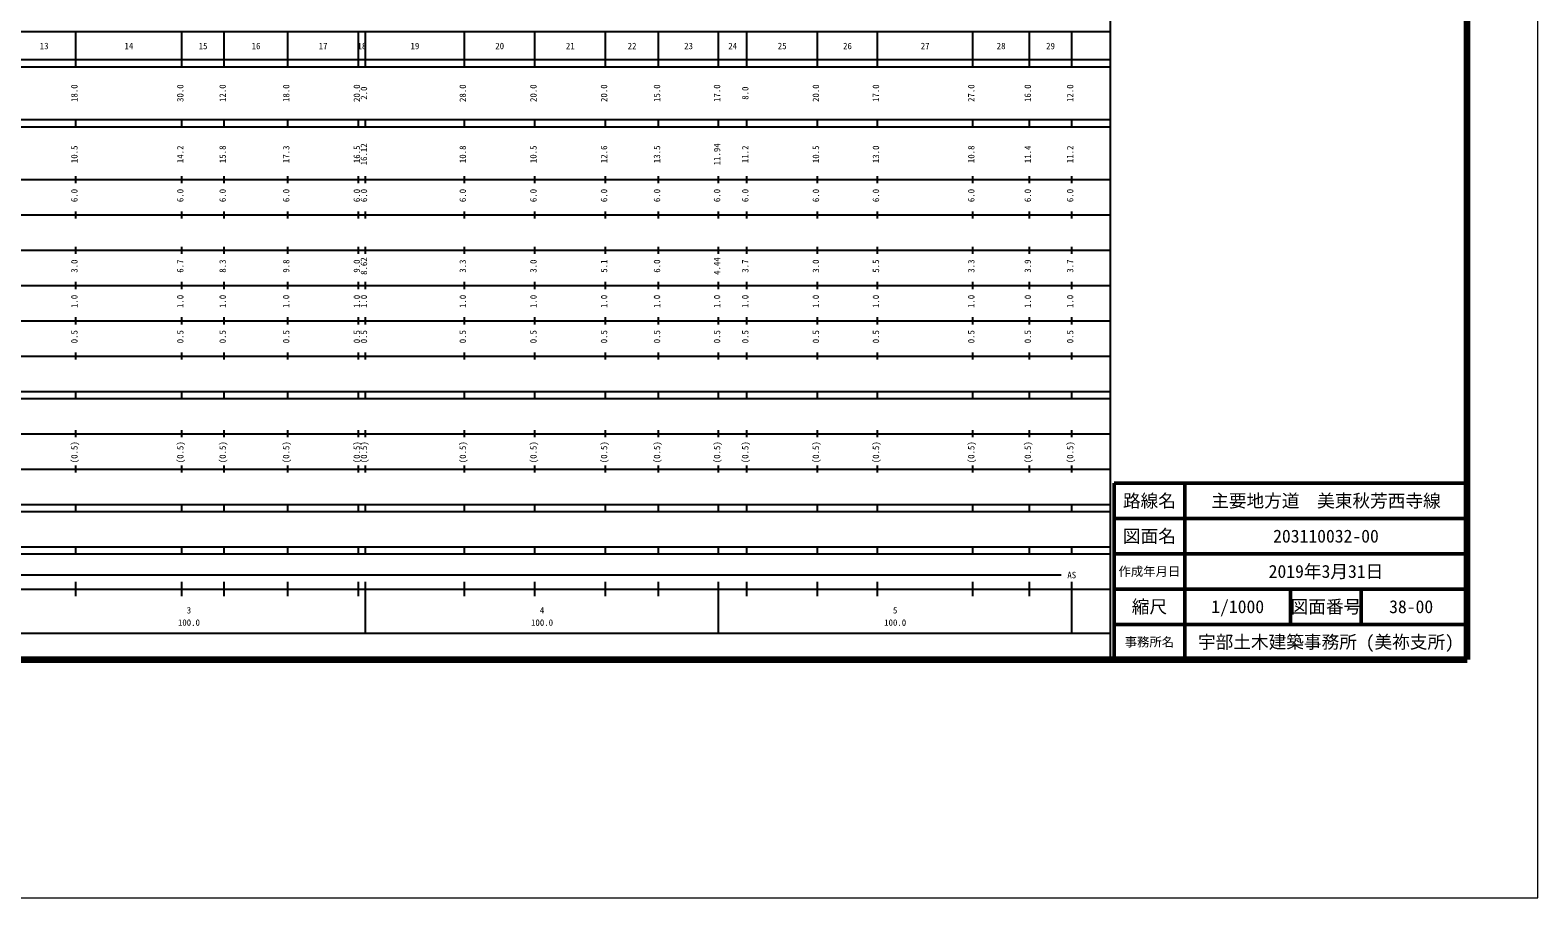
# Model space of a CAD drawing. Units: millimetres on the paper, enlarged 1000 times. Extents: x 0 to 700000, y -47500 to 447500.
# Drawn here: x 273034 to 700000, y -47500 to 198357 of the extents above; entities that cross this region are included whole.
import ezdxf
from ezdxf.enums import TextEntityAlignment as Align

# ---------------------------------------------------------------- set-up
doc = ezdxf.new("R2010")
doc.units = ezdxf.units.MM
doc.header["$LTSCALE"] = 1000
doc.layers.add('作業レイヤ1', color=7, linetype='Continuous', lineweight=13)
doc.layers.add('作業ﾚｲﾔ1', color=7, linetype='Continuous', lineweight=25)
doc.styles.add('ＭＳ ゴシック', font='')
doc.styles.get('ＭＳ ゴシック').set_extended_font_data('MS Gothic')

msp = doc.modelspace()

# ---------------------------------------------------------------- linework, layer by layer
at = {"layer": '作業レイヤ1'}
msp.add_lwpolyline([(0, -47500), (700000, -47500), (700000, 447500), (0, 447500)], close=True, dxfattribs=at)
at = {"layer": '作業ﾚｲﾔ1', "lineweight": 140}
for p, q in [((680000, 20000), (680000, 380000)), ((40000, 20000), (680000, 20000))]:
    msp.add_line(p, q, dxfattribs=at)
at = {"layer": '作業ﾚｲﾔ1'}
for p, q in [((579000, 20000), (579000, 370000)), ((68000, 198000), (579000, 198000)), ((286000, 188000), (286000, 198000)), ((316000, 188000), (316000, 198000)), ((328000, 188000), (328000, 198000)), ((346000, 188000), (346000, 198000)), ((366000, 188000), (366000, 198000)), ((368000, 188000), (368000, 198000)), ((396000, 188000), (396000, 198000)), ((416000, 188000), (416000, 198000)), ((436000, 188000), (436000, 198000)), ((451000, 188000), (451000, 198000)), ((468000, 188000), (468000, 198000)), ((476000, 188000), (476000, 198000)), ((496000, 188000), (496000, 198000)), ((513000, 188000), (513000, 198000)), ((540000, 188000), (540000, 198000)), ((556000, 188000), (556000, 198000)), ((568000, 188000), (568000, 198000)), ((40000, 190000), (579000, 190000)), ((40000, 188000), (579000, 188000)), ((40000, 173000), (579000, 173000)), ((40000, 171000), (579000, 171000)), ((286000, 171000), (286000, 173000)), ((316000, 171000), (316000, 173000)), ((328000, 171000), (328000, 173000)), ((346000, 171000), (346000, 173000)), ((366000, 171000), (366000, 173000)), ((368000, 171000), (368000, 173000)), ((396000, 171000), (396000, 173000)), ((416000, 171000), (416000, 173000)), ((436000, 171000), (436000, 173000)), ((451000, 171000), (451000, 173000)), ((468000, 171000), (468000, 173000)), ((476000, 171000), (476000, 173000)), ((496000, 171000), (496000, 173000)), ((513000, 171000), (513000, 173000)), ((540000, 171000), (540000, 173000)), ((556000, 171000), (556000, 173000)), ((568000, 171000), (568000, 173000)), ((40000, 156000), (579000, 156000)), ((286000, 155000), (286000, 157000)), ((316000, 155000), (316000, 157000)), ((328000, 155000), (328000, 157000)), ((346000, 155000), (346000, 157000)), ((366000, 155000), (366000, 157000)), ((368000, 155000), (368000, 157000)), ((396000, 155000), (396000, 157000)), ((416000, 155000), (416000, 157000)), ((436000, 155000), (436000, 157000)), ((451000, 155000), (451000, 157000)), ((468000, 155000), (468000, 157000)), ((476000, 155000), (476000, 157000)), ((496000, 155000), (496000, 157000)), ((513000, 155000), (513000, 157000)), ((540000, 155000), (540000, 157000)), ((556000, 155000), (556000, 157000)), ((568000, 155000), (568000, 157000)), ((46000, 146000), (579000, 146000)), ((286000, 145000), (286000, 147000)), ((316000, 145000), (316000, 147000)), ((328000, 145000), (328000, 147000)), ((346000, 145000), (346000, 147000)), ((366000, 145000), (366000, 147000)), ((368000, 145000), (368000, 147000)), ((396000, 145000), (396000, 147000)), ((416000, 145000), (416000, 147000)), ((436000, 145000), (436000, 147000)), ((451000, 145000), (451000, 147000)), ((468000, 145000), (468000, 147000)), ((476000, 145000), (476000, 147000)), ((496000, 145000), (496000, 147000)), ((513000, 145000), (513000, 147000)), ((540000, 145000), (540000, 147000)), ((556000, 145000), (556000, 147000)), ((568000, 145000), (568000, 147000)), ((286000, 135000), (286000, 137000)), ((316000, 135000), (316000, 137000)), ((328000, 135000), (328000, 137000)), ((346000, 135000), (346000, 137000)), ((366000, 135000), (366000, 137000)), ((368000, 135000), (368000, 137000)), ((396000, 135000), (396000, 137000)), ((416000, 135000), (416000, 137000)), ((436000, 135000), (436000, 137000)), ((451000, 135000), (451000, 137000)), ((468000, 135000), (468000, 137000)), ((476000, 135000), (476000, 137000)), ((496000, 135000), (496000, 137000)), ((513000, 135000), (513000, 137000)), ((540000, 135000), (540000, 137000)), ((556000, 135000), (556000, 137000)), ((568000, 135000), (568000, 137000)), ((52000, 136000), (579000, 136000)), ((46000, 126000), (579000, 126000)), ((286000, 125000), (286000, 127000)), ((316000, 125000), (316000, 127000)), ((328000, 125000), (328000, 127000)), ((346000, 125000), (346000, 127000)), ((366000, 125000), (366000, 127000)), ((368000, 125000), (368000, 127000)), ((396000, 125000), (396000, 127000)), ((416000, 125000), (416000, 127000)), ((436000, 125000), (436000, 127000)), ((451000, 125000), (451000, 127000)), ((468000, 125000), (468000, 127000)), ((476000, 125000), (476000, 127000)), ((496000, 125000), (496000, 127000)), ((513000, 125000), (513000, 127000)), ((540000, 125000), (540000, 127000)), ((556000, 125000), (556000, 127000)), ((568000, 125000), (568000, 127000)), ((52000, 116000), (579000, 116000)), ((286000, 115000), (286000, 117000)), ((316000, 115000), (316000, 117000)), ((328000, 115000), (328000, 117000)), ((346000, 115000), (346000, 117000)), ((366000, 115000), (366000, 117000)), ((368000, 115000), (368000, 117000)), ((396000, 115000), (396000, 117000)), ((416000, 115000), (416000, 117000)), ((436000, 115000), (436000, 117000)), ((451000, 115000), (451000, 117000)), ((468000, 115000), (468000, 117000)), ((476000, 115000), (476000, 117000)), ((496000, 115000), (496000, 117000)), ((513000, 115000), (513000, 117000)), ((540000, 115000), (540000, 117000)), ((556000, 115000), (556000, 117000)), ((568000, 115000), (568000, 117000)), ((286000, 105000), (286000, 107000)), ((316000, 105000), (316000, 107000)), ((328000, 105000), (328000, 107000)), ((346000, 105000), (346000, 107000)), ((366000, 105000), (366000, 107000)), ((368000, 105000), (368000, 107000)), ((396000, 105000), (396000, 107000)), ((416000, 105000), (416000, 107000)), ((436000, 105000), (436000, 107000)), ((451000, 105000), (451000, 107000)), ((468000, 105000), (468000, 107000)), ((476000, 105000), (476000, 107000)), ((496000, 105000), (496000, 107000)), ((513000, 105000), (513000, 107000)), ((540000, 105000), (540000, 107000)), ((556000, 105000), (556000, 107000)), ((568000, 105000), (568000, 107000)), ((46000, 106000), (579000, 106000)), ((40000, 96000), (579000, 96000)), ((40000, 94000), (579000, 94000)), ((286000, 94000), (286000, 96000)), ((316000, 94000), (316000, 96000)), ((328000, 94000), (328000, 96000)), ((346000, 94000), (346000, 96000)), ((366000, 94000), (366000, 96000)), ((368000, 94000), (368000, 96000)), ((396000, 94000), (396000, 96000)), ((416000, 94000), (416000, 96000)), ((436000, 94000), (436000, 96000)), ((451000, 94000), (451000, 96000)), ((468000, 94000), (468000, 96000)), ((476000, 94000), (476000, 96000)), ((496000, 94000), (496000, 96000)), ((513000, 94000), (513000, 96000)), ((540000, 94000), (540000, 96000)), ((556000, 94000), (556000, 96000)), ((568000, 94000), (568000, 96000)), ((49000, 84000), (579000, 84000)), ((286000, 83000), (286000, 85000)), ((316000, 83000), (316000, 85000)), ((328000, 83000), (328000, 85000)), ((346000, 83000), (346000, 85000)), ((366000, 83000), (366000, 85000)), ((368000, 83000), (368000, 85000)), ((396000, 83000), (396000, 85000)), ((416000, 83000), (416000, 85000)), ((436000, 83000), (436000, 85000)), ((451000, 83000), (451000, 85000)), ((468000, 83000), (468000, 85000)), ((476000, 83000), (476000, 85000)), ((496000, 83000), (496000, 85000)), ((513000, 83000), (513000, 85000)), ((540000, 83000), (540000, 85000)), ((556000, 83000), (556000, 85000)), ((568000, 83000), (568000, 85000)), ((40000, 74000), (579000, 74000)), ((286000, 73000), (286000, 75000)), ((316000, 73000), (316000, 75000)), ((328000, 73000), (328000, 75000)), ((346000, 73000), (346000, 75000)), ((366000, 73000), (366000, 75000)), ((368000, 73000), (368000, 75000)), ((396000, 73000), (396000, 75000)), ((416000, 73000), (416000, 75000)), ((436000, 73000), (436000, 75000)), ((451000, 73000), (451000, 75000)), ((468000, 73000), (468000, 75000)), ((476000, 73000), (476000, 75000)), ((496000, 73000), (496000, 75000)), ((513000, 73000), (513000, 75000)), ((540000, 73000), (540000, 75000)), ((556000, 73000), (556000, 75000)), ((568000, 73000), (568000, 75000)), ((40000, 64000), (579000, 64000)), ((40000, 62000), (579000, 62000)), ((286000, 62000), (286000, 64000)), ((316000, 62000), (316000, 64000)), ((328000, 62000), (328000, 64000)), ((346000, 62000), (346000, 64000)), ((366000, 62000), (366000, 64000)), ((368000, 62000), (368000, 64000)), ((396000, 62000), (396000, 64000)), ((416000, 62000), (416000, 64000)), ((436000, 62000), (436000, 64000)), ((451000, 62000), (451000, 64000)), ((468000, 62000), (468000, 64000)), ((476000, 62000), (476000, 64000)), ((496000, 62000), (496000, 64000)), ((513000, 62000), (513000, 64000)), ((540000, 62000), (540000, 64000)), ((556000, 62000), (556000, 64000)), ((568000, 62000), (568000, 64000)), ((40000, 52000), (579000, 52000)), ((286000, 50000), (286000, 52000)), ((316000, 50000), (316000, 52000)), ((328000, 50000), (328000, 52000)), ((346000, 50000), (346000, 52000)), ((366000, 50000), (366000, 52000)), ((368000, 50000), (368000, 52000)), ((396000, 50000), (396000, 52000)), ((416000, 50000), (416000, 52000)), ((436000, 50000), (436000, 52000)), ((451000, 50000), (451000, 52000)), ((468000, 50000), (468000, 52000)), ((476000, 50000), (476000, 52000)), ((496000, 50000), (496000, 52000)), ((513000, 50000), (513000, 52000)), ((540000, 50000), (540000, 52000)), ((556000, 50000), (556000, 52000)), ((568000, 50000), (568000, 52000)), ((40000, 50000), (579000, 50000)), ((71000, 44000), (565000, 44000)), ((40000, 40000), (579000, 40000)), ((286000, 38000), (286000, 42000)), ((316000, 38000), (316000, 42000)), ((328000, 38000), (328000, 42000)), ((346000, 38000), (346000, 42000)), ((366000, 38000), (366000, 42000)), ((368000, 27500), (368000, 42000)), ((396000, 38000), (396000, 42000)), ((416000, 38000), (416000, 42000)), ((436000, 38000), (436000, 42000)), ((451000, 38000), (451000, 42000)), ((468000, 27500), (468000, 42000)), ((476000, 38000), (476000, 42000)), ((496000, 38000), (496000, 42000)), ((513000, 38000), (513000, 42000)), ((540000, 38000), (540000, 42000)), ((556000, 38000), (556000, 42000)), ((568000, 27500), (568000, 42000)), ((68000, 27500), (579000, 27500))]:
    msp.add_line(p, q, dxfattribs=at)
at = {"layer": '作業ﾚｲﾔ1', "lineweight": 50}
for p, q in [((680000, 70000), (580000, 70000)), ((580000, 70000), (580000, 20000)), ((600000, 70000), (600000, 20000)), ((680000, 60000), (580000, 60000)), ((680000, 50000), (580000, 50000)), ((680000, 40000), (580000, 40000)), ((630000, 40000), (630000, 30000)), ((650000, 40000), (650000, 30000)), ((680000, 30000), (580000, 30000))]:
    msp.add_line(p, q, dxfattribs=at)

# ---------------------------------------------------------------- texts
at = {"layer": '作業ﾚｲﾔ1', "style": 'ＭＳ ゴシック'}
for s, p in [('13', (277000, 192405)), ('14', (301000, 192405)), ('15', (322000, 192405)), ('16', (337000, 192405)), ('17', (356000, 192405)), ('18', (367000, 192405)), ('19', (382000, 192405)), ('20', (406000, 192405)), ('21', (426000, 192405)), ('22', (443500, 192405)), ('23', (459500, 192405)), ('24', (472000, 192405)), ('25', (486000, 192405)), ('26', (504500, 192405)), ('27', (526500, 192405)), ('28', (548000, 192405)), ('29', (562000, 192405)), ('AS', (568000, 42500)), ('3', (318000, 32523)), ('4', (418000, 32523)), ('5', (518000, 32523)), ('100.0', (318000, 29033)), ('100.0', (418000, 29033)), ('100.0', (518000, 29033))]:
    msp.add_text(s, height=1833, dxfattribs=at).set_placement(p, align=Align.BOTTOM_CENTER)
for s, p in [('18.0', (287000, 180500)), ('30.0', (317000, 180500)), ('12.0', (329000, 180500)), ('18.0', (347000, 180500)), ('20.0', (367000, 180500)), ('2.0', (369000, 180500)), ('28.0', (397000, 180500)), ('20.0', (417000, 180500)), ('20.0', (437000, 180500)), ('15.0', (452000, 180500)), ('17.0', (469000, 180500)), ('8.0', (477000, 180500)), ('20.0', (497000, 180500)), ('17.0', (514000, 180500)), ('27.0', (541000, 180500)), ('16.0', (557000, 180500)), ('12.0', (569000, 180500)), ('10.5', (287000, 163174)), ('14.2', (317000, 163174)), ('15.8', (329000, 163174)), ('17.3', (347000, 163174)), ('16.5', (367000, 163174)), ('16.12', (369000, 163174)), ('10.8', (397000, 163174)), ('10.5', (417000, 163174)), ('12.6', (437000, 163174)), ('13.5', (452000, 163174)), ('11.94', (469000, 163174)), ('11.2', (477000, 163174)), ('10.5', (497000, 163174)), ('13.0', (514000, 163174)), ('10.8', (541000, 163174)), ('11.4', (557000, 163174)), ('11.2', (569000, 163174)), ('6.0', (287000, 151500)), ('6.0', (317000, 151500)), ('6.0', (329000, 151500)), ('6.0', (347000, 151500)), ('6.0', (367000, 151500)), ('6.0', (369000, 151500)), ('6.0', (397000, 151500)), ('6.0', (417000, 151500)), ('6.0', (437000, 151500)), ('6.0', (452000, 151500)), ('6.0', (469000, 151500)), ('6.0', (477000, 151500)), ('6.0', (497000, 151500)), ('6.0', (514000, 151500)), ('6.0', (541000, 151500)), ('6.0', (557000, 151500)), ('6.0', (569000, 151500)), ('3.0', (287000, 131500)), ('6.7', (317000, 131500)), ('8.3', (329000, 131500)), ('9.8', (347000, 131500)), ('9.0', (367000, 131500)), ('8.62', (369000, 131500)), ('3.3', (397000, 131500)), ('3.0', (417000, 131500)), ('5.1', (437000, 131500)), ('6.0', (452000, 131500)), ('4.44', (469000, 131500)), ('3.7', (477000, 131500)), ('3.0', (497000, 131500)), ('5.5', (514000, 131500)), ('3.3', (541000, 131500)), ('3.9', (557000, 131500)), ('3.7', (569000, 131500)), ('1.0', (287000, 121500)), ('1.0', (317000, 121500)), ('1.0', (329000, 121500)), ('1.0', (347000, 121500)), ('1.0', (367000, 121500)), ('1.0', (369000, 121500)), ('1.0', (397000, 121500)), ('1.0', (417000, 121500)), ('1.0', (437000, 121500)), ('1.0', (452000, 121500)), ('1.0', (469000, 121500)), ('1.0', (477000, 121500)), ('1.0', (497000, 121500)), ('1.0', (514000, 121500)), ('1.0', (541000, 121500)), ('1.0', (557000, 121500)), ('1.0', (569000, 121500)), ('0.5', (287000, 111500)), ('0.5', (317000, 111500)), ('0.5', (329000, 111500)), ('0.5', (347000, 111500)), ('0.5', (367000, 111500)), ('0.5', (369000, 111500)), ('0.5', (397000, 111500)), ('0.5', (417000, 111500)), ('0.5', (437000, 111500)), ('0.5', (452000, 111500)), ('0.5', (469000, 111500)), ('0.5', (477000, 111500)), ('0.5', (497000, 111500)), ('0.5', (514000, 111500)), ('0.5', (541000, 111500)), ('0.5', (557000, 111500)), ('0.5', (569000, 111500)), ('(0.5)', (287000, 78764)), ('(0.5)', (317000, 78764)), ('(0.5)', (329000, 78764)), ('(0.5)', (347000, 78764)), ('(0.5)', (367000, 78764)), ('(0.5)', (369000, 78764)), ('(0.5)', (397000, 78764)), ('(0.5)', (417000, 78764)), ('(0.5)', (437000, 78764)), ('(0.5)', (452000, 78764)), ('(0.5)', (469000, 78764)), ('(0.5)', (477000, 78764)), ('(0.5)', (497000, 78764)), ('(0.5)', (514000, 78764)), ('(0.5)', (541000, 78764)), ('(0.5)', (557000, 78764)), ('(0.5)', (569000, 78764))]:
    msp.add_text(s, height=1833, rotation=90, dxfattribs=at).set_placement(p, align=Align.BOTTOM_CENTER)
for s, height, p in [('路線名', 3666, (590000, 65000)), ('路線名', 3666, (590000, 65000)), ('主要地方道\u3000美東秋芳西寺線', 3666, (640000, 65000)), ('図面名', 3666, (590000, 55000)), ('図面名', 3666, (590000, 55000)), ('203110032-00', 3666, (640000, 55000)), ('2019年3月31日', 3666, (640000, 45000)), ('作成年月日', 2566, (590000, 45000)), ('作成年月日', 2566, (590000, 45000)), ('縮尺', 3666, (590000, 35000)), ('縮尺', 3666, (590000, 35000)), ('1/1000', 3666, (615000, 35000)), ('図面番号', 3666, (640000, 35000)), ('図面番号', 3666, (640000, 35000)), ('38-00', 3666, (664125, 35000)), ('事務所名', 2566, (590000, 25000)), ('事務所名', 2566, (590000, 25000)), ('宇部土木建築事務所 (美祢支所)', 3666, (640000, 25000))]:
    msp.add_text(s, height=height, dxfattribs=at).set_placement(p, align=Align.MIDDLE_CENTER)

doc.saveas('drawing.dxf')
